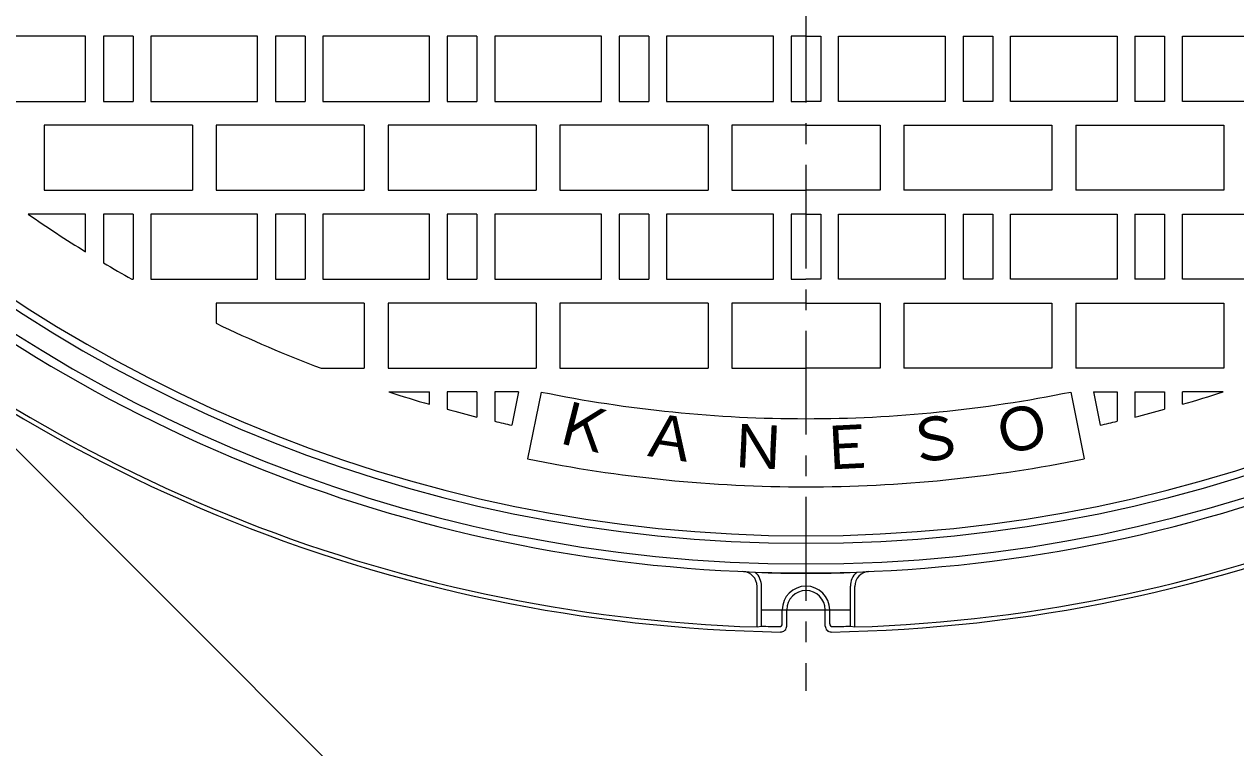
# Model space of a CAD drawing. Units: millimetres, scale not verified. Extents: x -1063 to 1330, y -947 to 967.
# Drawn here: x -790.6 to -381.9, y -126 to 117.9 of the extents above; entities that cross this region are included whole.
import ezdxf
from ezdxf.enums import TextEntityAlignment as Align

# ---------------------------------------------------------------- set-up
doc = ezdxf.new("R2010")
doc.units = ezdxf.units.MM
doc.header["$LTSCALE"] = 7
doc.linetypes.add('CHAIN1', pattern=[8, 5, -1, 1, -1])
for name, color, linetype, lineweight in [('0-1_躯体', 2, 'Continuous', 9), ('0-2_仕上', 3, 'Continuous', 9), ('0-4_その他', 7, 'Continuous', 9)]:
    doc.layers.add(name, color=color, linetype=linetype, lineweight=lineweight)
doc.styles.add('ＭＳ ゴシック', font='')
doc.styles.get('ＭＳ ゴシック').set_extended_font_data('MS Gothic')

msp = doc.modelspace()

# ---------------------------------------------------------------- linework, layer by layer
at = {"layer": '0-1_躯体'}
for p, q in [((-543.417, -85.298), (-543.417, -71.603)), ((-541.917, -85.022), (-541.917, -71.569)), ((-511.917, -85.022), (-511.917, -71.569)), ((-534.917, -84.185), (-534.917, -79.527)), ((-533.417, -84.98), (-533.417, -79.562)), ((-520.417, -84.98), (-520.417, -79.562)), ((-518.917, -84.185), (-518.917, -79.527)), ((-543.417, -85.298), (-541.917, -85.022))]:
    msp.add_line(p, q, dxfattribs=at)
at = {"layer": '0-1_躯体', "linetype": 'CHAIN1'}
msp.add_line((-541.917, -79.562), (-511.917, -79.562), dxfattribs=at)
at = {"layer": '0-1_躯体'}
msp.add_lwpolyline([(-511.917, -85.022), (-510.417, -85.298), (-510.417, -71.603)], dxfattribs=at)
for centre, radius, start, end in [((-526.917, 432.938), 497, 180, 0), ((-526.917, 432.938), 490, 180, 0), ((-526.917, 432.938), 520, 225.99457, 269.05911), ((-526.917, 432.938), 500, 228.23526, 270), ((-526.917, 432.938), 500, 270, 311.76474), ((-526.917, 432.938), 520, 270.94088, 314.00543), ((-526.917, 432.938), 518.5, 227.59772, 268.17638), ((-526.917, 432.938), 518.5, 271.82361, 312.40228), ((-548.417, -71.603), 5, 0, 87.13072), ((-548.417, -71.569), 6.5, 0, 46.34116), ((-526.917, 357.393), 424.6, 267.70367, 272.29623), ((-505.417, -71.569), 6.5, 133.6628, 180), ((-505.417, -71.603), 5, 92.86928, 180), ((-526.917, -79.527), 8, 0, 180), ((-526.917, -79.527), 6.5, 0, 180), ((-526.917, 355.473), 440.75, 268.04968, 268.8273), ((-535.917, -84.185), 1, 268.8273, 0), ((-535.417, -84.98), 2, 268.89313, 0), ((-518.417, -84.98), 2, 180, 271.10439), ((-517.917, -84.185), 1, 180, 271.1727), ((-526.917, 355.473), 440.75, 271.1727, 271.95032)]:
    msp.add_arc(centre, radius, start, end, dxfattribs=at)
at = {"layer": '0-2_仕上', "linetype": 'CHAIN1'}
msp.add_line((-526.917, 966.548), (-526.917, -106.885), dxfattribs=at)
at = {"layer": '0-2_仕上'}
for p, q in [((-753.917, 113.938), (-763.917, 113.938)), ((-753.917, 113.938), (-753.917, 91.938)), ((-695.917, 113.938), (-705.917, 113.938)), ((-695.917, 113.938), (-695.917, 91.938)), ((-637.917, 113.938), (-647.917, 113.938)), ((-637.917, 113.938), (-637.917, 91.938)), ((-579.917, 113.938), (-589.917, 113.938)), ((-579.917, 113.938), (-579.917, 91.938)), ((-531.917, 113.938), (-531.917, 91.938)), ((-526.917, 113.938), (-531.917, 113.938)), ((-526.917, 113.938), (-521.917, 113.938)), ((-521.917, 113.938), (-521.917, 91.938)), ((-473.917, 113.938), (-473.917, 91.938)), ((-473.917, 113.938), (-463.917, 113.938)), ((-415.917, 113.938), (-415.917, 91.938)), ((-415.917, 113.938), (-405.917, 113.938)), ((-531.917, 91.938), (-526.917, 91.938)), ((-521.917, 91.938), (-526.917, 91.938)), ((-733.917, 83.938), (-783.917, 83.938)), ((-733.917, 83.938), (-733.917, 61.937)), ((-675.917, 83.938), (-725.917, 83.938)), ((-675.917, 83.938), (-675.917, 61.937)), ((-617.917, 83.938), (-667.917, 83.938)), ((-617.917, 83.938), (-617.917, 61.937)), ((-559.917, 83.938), (-609.917, 83.938)), ((-559.917, 83.938), (-559.917, 61.937)), ((-551.917, 83.938), (-551.917, 61.937)), ((-526.917, 83.938), (-551.917, 83.938)), ((-526.917, 83.938), (-501.917, 83.938)), ((-501.917, 83.938), (-501.917, 61.937)), ((-493.917, 83.938), (-493.917, 61.937)), ((-493.917, 83.938), (-443.917, 83.938)), ((-435.917, 83.938), (-435.917, 61.937)), ((-435.917, 83.938), (-385.917, 83.938)), ((-551.917, 61.937), (-526.917, 61.937)), ((-501.917, 61.937), (-526.917, 61.937)), ((-753.917, 53.938), (-763.917, 53.938)), ((-763.917, 53.938), (-763.917, 37.524)), ((-753.917, 53.938), (-753.917, 31.938)), ((-695.917, 53.938), (-705.917, 53.938)), ((-695.917, 53.938), (-695.917, 31.938)), ((-637.917, 53.938), (-647.917, 53.938)), ((-637.917, 53.938), (-637.917, 31.938)), ((-579.917, 53.938), (-589.917, 53.938)), ((-579.917, 53.938), (-579.917, 31.938)), ((-531.917, 53.938), (-531.917, 31.938)), ((-526.917, 53.938), (-531.917, 53.938)), ((-526.917, 53.938), (-521.917, 53.938)), ((-521.917, 53.938), (-521.917, 31.938)), ((-473.917, 53.938), (-473.917, 31.938)), ((-473.917, 53.938), (-463.917, 53.938)), ((-415.917, 53.938), (-415.917, 31.938)), ((-415.917, 53.938), (-405.917, 53.938)), ((-754.337, 31.938), (-753.917, 31.938)), ((-531.917, 31.938), (-526.917, 31.938)), ((-521.917, 31.938), (-526.917, 31.938)), ((-675.917, 23.938), (-725.917, 23.938)), ((-725.917, 23.938), (-725.917, 17.101)), ((-675.917, 23.938), (-675.917, 1.938)), ((-617.917, 23.938), (-667.917, 23.938)), ((-667.917, 23.938), (-667.917, 1.938)), ((-617.917, 23.938), (-617.917, 1.938)), ((-559.917, 23.938), (-609.917, 23.938)), ((-559.917, 23.938), (-559.917, 1.938)), ((-551.917, 23.938), (-551.917, 1.938)), ((-526.917, 23.938), (-551.917, 23.938)), ((-526.917, 23.938), (-501.917, 23.938)), ((-501.917, 23.938), (-501.917, 1.938)), ((-493.917, 23.938), (-493.917, 1.938)), ((-493.917, 23.938), (-443.917, 23.938)), ((-435.917, 23.938), (-385.917, 23.938)), ((-435.917, 23.938), (-435.917, 1.938)), ((-385.917, 23.938), (-385.917, 1.938)), ((-690.501, 1.938), (-675.917, 1.938)), ((-667.917, 1.938), (-617.917, 1.938)), ((-551.917, 1.938), (-526.917, 1.938)), ((-501.917, 1.938), (-526.917, 1.938)), ((-385.917, 1.938), (-435.917, 1.938)), ((-667.629, -6.062), (-653.917, -6.062)), ((-653.917, -10.223), (-653.917, -6.062)), ((-637.917, -6.062), (-647.917, -6.062)), ((-647.917, -6.062), (-647.917, -11.899)), ((-637.917, -6.062), (-637.917, -14.499)), ((-631.917, -6.062), (-631.917, -15.945)), ((-623.886, -6.062), (-631.917, -6.062)), ((-623.886, -6.062), (-626.163, -17.252)), ((-616.234, -6.068), (-620.819, -28.606)), ((-437.6, -6.068), (-433.015, -28.606)), ((-429.948, -6.062), (-427.671, -17.252)), ((-429.948, -6.062), (-421.917, -6.062)), ((-421.917, -6.062), (-421.917, -15.945)), ((-415.917, -6.062), (-405.917, -6.062)), ((-415.917, -6.062), (-415.917, -14.499)), ((-405.917, -6.062), (-405.917, -11.899)), ((-386.205, -6.062), (-399.917, -6.062)), ((-399.917, -10.223), (-399.917, -6.062))]:
    msp.add_line(p, q, dxfattribs=at)
for points in [[(-805.917, 113.938), (-805.917, 91.938), (-769.917, 91.938), (-769.917, 113.938)], [(-747.917, 113.938), (-747.917, 91.938), (-711.917, 91.938), (-711.917, 113.938)], [(-689.917, 113.938), (-689.917, 91.938), (-653.917, 91.938), (-653.917, 113.938)], [(-631.917, 113.938), (-631.917, 91.938), (-595.917, 91.938), (-595.917, 113.938)], [(-573.917, 113.938), (-573.917, 91.938), (-537.917, 91.938), (-537.917, 113.938)], [(-479.917, 113.938), (-479.917, 91.938), (-515.917, 91.938), (-515.917, 113.938)], [(-421.917, 113.938), (-421.917, 91.938), (-457.917, 91.938), (-457.917, 113.938)], [(-363.917, 113.938), (-363.917, 91.938), (-399.917, 91.938), (-399.917, 113.938)], [(-689.917, 53.938), (-689.917, 31.938), (-653.917, 31.938), (-653.917, 53.938)], [(-631.917, 53.938), (-631.917, 31.938), (-595.917, 31.938), (-595.917, 53.938)], [(-573.917, 53.938), (-573.917, 31.938), (-537.917, 31.938), (-537.917, 53.938)], [(-479.917, 53.938), (-479.917, 31.938), (-515.917, 31.938), (-515.917, 53.938)], [(-421.917, 53.938), (-421.917, 31.938), (-457.917, 31.938), (-457.917, 53.938)], [(-363.917, 53.938), (-363.917, 31.938), (-399.917, 31.938), (-399.917, 53.938)]]:
    msp.add_lwpolyline(points, close=True, dxfattribs=at)
for points in [[(-763.917, 113.938), (-763.917, 91.938), (-753.917, 91.938)], [(-705.917, 113.938), (-705.917, 91.938), (-695.917, 91.938)], [(-647.917, 113.938), (-647.917, 91.938), (-637.917, 91.938)], [(-589.917, 113.938), (-589.917, 91.938), (-579.917, 91.938)], [(-463.917, 113.938), (-463.917, 91.938), (-473.917, 91.938)], [(-405.917, 113.938), (-405.917, 91.938), (-415.917, 91.938)], [(-783.917, 83.938), (-783.917, 61.937), (-733.917, 61.937)], [(-725.917, 83.938), (-725.917, 61.937), (-675.917, 61.937)], [(-667.917, 83.938), (-667.917, 61.937), (-617.917, 61.937)], [(-609.917, 83.938), (-609.917, 61.937), (-559.917, 61.937)], [(-443.917, 83.938), (-443.917, 61.937), (-493.917, 61.937)], [(-385.917, 83.938), (-385.917, 61.937), (-435.917, 61.937)], [(-769.917, 41.183), (-769.917, 53.938), (-789.366, 53.938)], [(-711.917, 31.938), (-711.917, 53.938), (-747.917, 53.938)], [(-747.917, 53.938), (-747.917, 31.938), (-711.917, 31.938)], [(-705.917, 53.938), (-705.917, 31.938), (-695.917, 31.938)], [(-647.917, 53.938), (-647.917, 31.938), (-637.917, 31.938)], [(-589.917, 53.938), (-589.917, 31.938), (-579.917, 31.938)], [(-463.917, 53.938), (-463.917, 31.938), (-473.917, 31.938)], [(-405.917, 53.938), (-405.917, 31.938), (-415.917, 31.938)], [(-609.917, 23.938), (-609.917, 1.938), (-559.917, 1.938)], [(-443.917, 23.938), (-443.917, 1.938), (-493.917, 1.938)]]:
    msp.add_lwpolyline(points, dxfattribs=at)
for radius, start, end in [(487.5, 180, 270), (487.5, 270, 0), (461, 235.29823, 238.1893), (461, 239.06273, 240.44106), (461, 244.42642, 249.216), (461, 252.22787, 254.0089), (448, 258.5, 270), (448, 270, 281.5), (461, 285.9911, 287.77213), (461, 254.78321, 256.06736), (461, 283.93264, 285.21679), (461, 256.83442, 257.56781), (461, 282.43219, 283.16558), (471, 258.5, 270), (471, 270, 281.5)]:
    msp.add_arc((-526.917, 432.938), radius, start, end, dxfattribs=at)
at = {"layer": '0-4_その他'}
msp.add_line((-476.657, -342.106), (-879.41, 60.647), dxfattribs=at)

# ---------------------------------------------------------------- texts
at = {"layer": '0-2_仕上', "color": 7, "style": 'ＭＳ ゴシック'}
for s, rotation, p in [('Ｋ', 345.833, (-614.494, -26.734)), ('Ｏ', 14.167, (-460.942, -32.19)), ('Ａ', 351.5, (-584.303, -31.508)), ('Ｓ', 8.5, (-491.567, -34.801)), ('Ｎ', 357.167, (-553.55, -35.666)), ('Ｅ', 2.833, (-522.537, -36.767))]:
    msp.add_text(s, height=14.66, rotation=rotation, dxfattribs=at).set_placement(p, align=Align.BOTTOM_LEFT)

doc.saveas('drawing.dxf')
